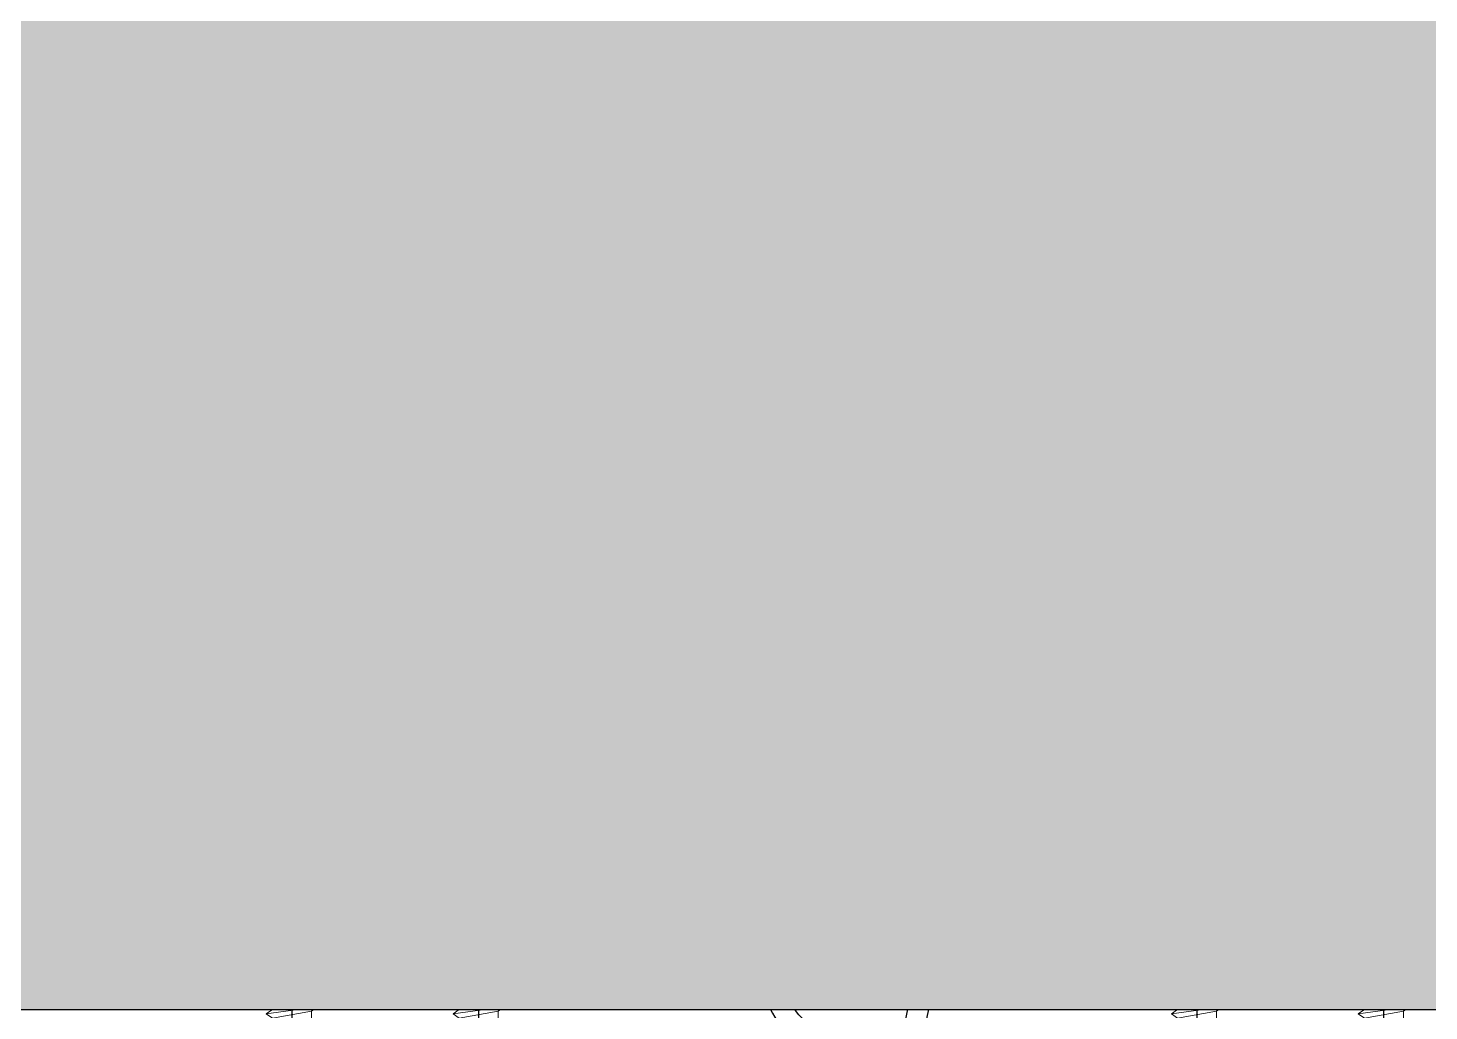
# Model space of a CAD drawing. Header units: millimetres. Extents: x -4391136 to -1798569, y -886572 to -291056.
# Drawn here: x -2454540.4 to -2454439.7, y -393533.3 to -393462.7 of the extents above; entities that cross this region are included whole.
import ezdxf

# ---------------------------------------------------------------- set-up
doc = ezdxf.new("R2010")
doc.units = ezdxf.units.MM
doc.set_wipeout_variables(frame=1)
doc.linetypes.add('CENTER', pattern=[50.800000000000004, 31.75, -6.35, 6.35, -6.35])
for name, color, linetype in [('000 - STRUCTURE_STEEL_ACCESORIES_MAIN_COLOR_2', 7, 'Continuous'), ('000 - STRUCTURE_STEEL_ACCESORIES_WIPEOUT_', 7, 'Continuous'), ('010 - ASPG_ACCESSORIES_HATCH_', 7, 'Continuous'), ('010 - ASPG_ACCESSORIES_MAIN_COLOR_1', 7, 'Continuous'), ('010 - ASPG_ACCESSORIES_SUB_COLOR_1', 7, 'Continuous'), ('010 - ASPG_ACCESSORIES_SUB_COLOR_2', 7, 'Continuous'), ('010 - ASPG_ACCESSORIES_SYMBOL_', 7, 'Continuous'), ('010 - ASPG_ACCESSORIES_WIPEOUT_', 7, 'Continuous'), ('010 - ASPG_EXTR_MAIN_COLOR_2', 7, 'Continuous'), ('010 - ASPG_FASTERN_MAIN_COLOR_1', 7, 'Continuous'), ('010 - ASPG_FLASHING_HATCH_', 7, 'Continuous'), ('010 - ASPG_FLASHING_MAIN_COLOR_4', 7, 'Continuous'), ('010 - ASPG_FLASHING_WIPEOUT_', 7, 'Continuous'), ('010 - ASPG_FRAMING_CUT_COLOR_4', 7, 'Continuous'), ('010 - ASPG_FRAMING_HATCH_', 7, 'Continuous'), ('010 - ASPG_FRAMING_MAIN_COLOR_2', 7, 'Continuous'), ('010 - ASPG_FRAMING_SUB_COLOR_2', 7, 'Continuous'), ('010 - ASPG_FRAMING_WIPEOUT_', 7, 'Continuous'), ('_PP-Dim', 7, 'Continuous'), ('BOLT & SCREW', 7, 'Continuous'), ('Center Line', 7, 'CENTER'), ('Xref-C-1-PP17-AR-2214-01-B$0$A-GLAZ-CURT', 7, 'Continuous')]:
    doc.layers.add(name, color=color, linetype=linetype)
doc.layers.add('010 - ASPG_FRAMING_DEF_SUB', color=7, linetype='Continuous', plot=False)
doc.layers.add('12-GRID', color=7, linetype='CENTER', lineweight=13)
doc.layers.add('SCREW', color=7, linetype='Continuous', lineweight=5)
pattern_1 = [(45, (68845973.91123614, -106253.6340706302), (-4.041115254481119, 4.041115254481119), []), (45, (68845976.60531414, -106253.6340706302), (-4.041115254481119, 4.041115254481119), [])]

# ---------------------------------------------------------------- blocks, each defined once
blk = doc.blocks.new('Xref-C-1-PP17-AR-2214-01-B$0$DPA_Curved type B - Curved Type B-V45-ENTRANCE 2 - LOWER ROOF FLOOR PLAN01-flat-1')
at = {"layer": 'Xref-C-1-PP17-AR-2214-01-B$0$A-GLAZ-CURT', "lineweight": 9}
h = blk.add_hatch(dxfattribs=at)
h.set_pattern_fill('ACET-2D-FP_28', angle=90, style=0, pattern_type=2)
h.set_pattern_definition([(49.99999999999999, (2729937.736, 503333.3970000008), (-459.0337474724126, 385.1750482020262), [76.2, -838.2]), (355, (2729937.736, 503333.3970000008), (65.28252745750682, 746.1827032957547), [60.96000000000002, -670.5600000000001]), (100.451, (2729998.464, 503328.0840000007), (-693.3830033246076, -127.8976821547151), [64.76000000000005, -712.3600000000005]), (46.18400000000002, (2729937.736, 503536.5970000007), (-648.57248621923, 622.3064181256742), [114.3, -1257.299999999999]), (96.63599999999998, (2730028.096000001, 503522.5830000007), (-1050.534318683824, -122.2199233656637), [97.14000000000117, -1068.540000000013]), (351.184, (2729937.736, 503536.5970000007), (172.1971373415032, 1110.274966525139), [91.44000000000007, -1005.840000000001]), (21.00000000000002, (2730039.336000001, 503485.7970000007), (-214.7433929342338, 559.4256646482162), [76.20000000000027, -838.2000000000031]), (326, (2730039.336000001, 503485.7970000007), (418.8539380654042, 620.9765000836201), [60.95999999999974, -670.559999999997]), (71.45100000000002, (2730089.874, 503451.7080000007), (-668.4524660190125, 224.2969172171013), [64.75999999999986, -712.3599999999984]), (37.50000000000001, (2729937.736, 503333.3970000008), (-158.7692420154775, 206.9121046213362), [33.528, -628.904, 33.528, -1320.292]), (37.50000000000001, (2729937.736, 503333.3970000008), (-158.7692420154775, 206.9121046213362), [-695.96, -647.192, 33.528, -639.572]), (7.499999999999995, (2729937.736, 503333.3970000008), (-47.30360574389218, 359.3065578758988), [33.52799999999999, -354.5839999999999, 33.52799999999999, -870.204]), (7.499999999999995, (2729937.736, 503333.3970000008), (-47.30360574389218, 359.3065578758988), [-421.64, -613.6639999999999, 33.52799999999999, -223.012]), (327.5, (2729711.168000001, 503333.3970000008), (146.1911639370438, 229.474161533996), [33.52800000000036, -220.4720000000024, -1844.04000000002]), (327.5, (2729711.168000001, 503333.3970000008), (146.1911639370438, 229.474161533996), [-254.0000000000028, 33.52800000000036, -758.9520000000082, -1051.560000000011]), (327.5, (2729711.168000001, 503333.3970000008), (146.1911639370438, 229.474161533996), [-1046.480000000011, 33.52800000000036, -1018.032000000011]), (317.5, (2729609.568, 503333.3970000008), (321.0978918266118, 350.4168590258025), [33.52799999999964, -296.6719999999968, 33.52799999999964, -1239.519999999987]), (317.5, (2729609.568, 503333.3970000008), (321.0978918266118, 350.4168590258025), [-363.7279999999961, -492.7599999999947, 33.52799999999964, -713.2319999999922])])
h.paths.add_polyline_path([(-3.259629011154175e-09, -671.488426612399), (-3.259629011154175e-09, -750.0000001529115), (149.9999999967404, -750.0000001529115), (149.9999999967404, -700.0000001529697), (189.999999997206, -700.0000001529697), (199.999999997206, -690.0000001530279), (173.1051923334599, -576.677522799524), (156.8743433556519, -461.3437719100621), (151.4483587355353, -345.0000000798609), (156.8743433412164, -228.6562282490777), (173.2759108911268, -112.603146939131), (199.9999999529682, -6.402842700481415e-10), (173.1051923055202, 113.3224773565307), (156.8743433435448, 228.6562282480299), (151.4483587383293, 345.0000000788714), (156.8743433584459, 461.3437719088979), (173.2759108911268, 577.3968530856073), (199.999999997206, 690.0000001520966), (189.999999997206, 700.0000001521548), (149.9999999967404, 700.0000001521548), (149.9999999967404, 750.0000001518638), (-3.259629011154175e-09, 750.0000001518638)])
blk = doc.blocks.new('W-1-PP17-ENT2_REV00_20260526-152612_EX_LOPF-1')
at = {"color": 7, "rotation": 270}
blk.add_blockref('Xref-C-1-PP17-AR-2214-01-B$0$DPA_Curved type B - Curved Type B-V45-ENTRANCE 2 - LOWER ROOF FLOOR PLAN01-flat-1', (-6684.450245452113, -10205.0088198926), dxfattribs=at)
blk = doc.blocks.new('*U3395')
at = {"layer": '12-GRID', "color": 7, "linetype": 'CENTER'}
for p, q in [((5.684341886080801e-14, -6.200000000000029), (5.684341886080801e-14, 2.200000000000029)), ((-4.199999999999973, -2), (4.200000000000085, -2))]:
    blk.add_line(p, q, dxfattribs=at)
at = {"layer": 'BOLT & SCREW', "color": 7}
for p, q in [((-0.2288719817826677, -1.446462371730204), (-0.4418749999998197, -0.2325000000002947)), ((0.2288719817822642, -1.446462371730562), (0.4418749999996946, -0.2324999999999764)), ((-0.553537628269381, -1.771128018217196), (-1.767499999999847, -1.558125000000442)), ((-0.4577439635652332, -1.771128018217196), (-0.8837500000000146, -1.558125000000442)), ((-0.2288719817826677, -1.542256036434869), (-0.4418749999998197, -1.116250000000048)), ((0.2288719817822642, -1.542256036434869), (0.4418749999996946, -1.116250000000048)), ((0.4577439635647103, -1.771128018217196), (0.8837499999994917, -1.558125000000442)), ((0.5535376282692559, -1.771128018217196), (1.767500000000001, -1.558125000000124)), ((-0.553537628269381, -2.228871981782805), (-1.767500000000483, -2.441875000000354)), ((-0.4577439635652332, -2.228871981782805), (-0.8837500000000146, -2.441875000000354)), ((-0.2288719817826677, -2.457743963565131), (-0.4418749999998197, -2.883750000000271)), ((-0.2288719817821107, -2.553537628269438), (-0.4418749999998197, -3.767500000000023)), ((0.4418749999996946, -2.883750000000271), (0.2288719817829008, -2.457743963565131)), ((0.2288719817829008, -2.553537628269438), (0.4418749999999732, -3.767500000000023)), ((0.4577439635647103, -2.228871981782805), (0.8837500000001283, -2.441874999999877)), ((0.5535376282692559, -2.228871981782805), (1.767500000000001, -2.441874999999877))]:
    blk.add_line(p, q, dxfattribs=at)
for points in [[(-1.767500000000006, -1.558125000000442), (-0.8837500000001342, -1.558125000000442, 0.4142135623730394), (-0.4418749999998197, -1.116250000000048), (-0.4418749999998197, -0.2325000000002947), (0.4418749999996946, -0.2324999999999764), (0.4418749999996946, -1.116250000000048, 0.4142135623731505), (0.8837500000000089, -1.558125000000442), (1.76750000000012, -1.558125000000124), (1.76750000000012, -2.441874999999877), (0.8837500000000089, -2.441874999999877, 0.414213562373095), (0.4418749999996946, -2.883750000000271), (0.4418749999999732, -3.767500000000023), (-0.4418749999998197, -3.767500000000023), (-0.4418749999998197, -2.883750000000271, 0.4142135623730397), (-0.8837500000001342, -2.441875000000354), (-1.767500000000483, -2.441875000000354)], [(0.2288719817829008, -2.457743963565131, -0.414213562373095), (0.4577439635645909, -2.228871981782805), (0.5535376282692559, -2.228871981782805), (0.5535376282692559, -1.771128018217196), (0.4577439635645909, -1.771128018217196, -0.4142135623730951), (0.228871981782105, -1.542256036434869), (0.228871981782105, -1.446462371730562), (-0.2288719817826677, -1.446462371730204), (-0.2288719817826677, -1.542256036434869, -0.4142135623730951), (-0.4577439635649944, -1.771128018217196), (-0.553537628269381, -1.771128018217196), (-0.553537628269381, -2.228871981782805), (-0.4577439635649944, -2.228871981782805, -0.4142135623730951), (-0.2288719817826677, -2.457743963565131), (-0.2288719817822698, -2.553537628269438), (0.2288719817829008, -2.553537628269438)]]:
    blk.add_lwpolyline(points, format="xyb", close=True, dxfattribs=at)
blk.add_circle((5.684341886080801e-14, -2), 3.5, dxfattribs=at)
blk = doc.blocks.new('000_ASPG_TYP_FILES_20260218-010703_FRAME_EXTR_')
at = {"layer": '010 - ASPG_FRAMING_HATCH_'}
h = blk.add_hatch(dxfattribs=at)
h.set_pattern_fill('ANSI32', scale=0.1, angle=180)
h.set_pattern_definition([(225, (0, 0), (0.6735192090801866, -0.6735192090801868), []), (225, (-0.4490130000000001, 5.498823332255506e-17), (0.6735192090801866, -0.6735192090801868), [])])
edge = h.paths.add_edge_path()
edge.add_line((1.999999996740371, 15.99999999965075), (1.999999996740371, 1.999999999941792))
edge.add_line((1.999999996740371, 1.999999999941792), (39.69999999750871, 1.999999999941792))
edge.add_arc((39.69999999730499, 1.700000000040752), 0.2999999999010399, -3.891028654834372e-08, 89.99999996109239, ccw=False)
edge.add_line((39.99999999720603, 1.699999999837019), (39.99999999720603, 0.2999999996973202))
edge.add_arc((39.69999999750872, 0.2999999996973131), 0.2999999996973131, -90.00000000000142, 1.4210854715202004e-12, ccw=False)
edge.add_line((39.69999999750871, 0), (0.2999999996973202, 0))
edge.add_arc((0.2999999996973273, 0.2999999996973273), 0.2999999996973273, 180.0000000000013, 269.99999999999864, ccw=False)
edge.add_line((0, 0.2999999996973202), (0, 17.69999999989523))
edge.add_arc((0.2999999999301508, 17.70000000012806), 0.2999999999301508, 90.00000004446741, 180.0000000444674, ccw=False)
edge.add_line((0.2999999996973202, 18.00000000005821), (22.5570233851904, 18.00000000005821))
edge.add_arc((22.5570233856712, 18.50000000026317), 0.5000000002049632, 269.9999999449049, 380.2095453190142)
edge.add_arc((26.1699999981368, 19.82999999686102), 3.349999998908497, 182.0637942974167, 200.2095453254992, ccw=False)
edge.add_arc((23.58168000320438, 19.73672835517209), 0.7599999998138507, 2.0637943418387863, 182.0637943418388, ccw=False)
edge.add_arc((26.16999999910358, 19.82999999939922), 1.830000000338361, 182.0637943388468, 447.9362056470717)
edge.add_arc((26.263271644013, 22.41831999551505), 0.7600000000549151, 87.93620564125177, 267.9362056412518, ccw=False)
edge.add_arc((26.16999999863267, 19.8300000075356), 3.349999992334041, 69.79045460402187, 87.9362056313708, ccw=False)
edge.add_arc((27.49999999788272, 23.44297661244421), 0.5000000006038865, 249.7904545688332, 359.9999999442181)
edge.add_line((27.9999999984866, 23.44297661195742), (27.9999999984866, 26.67999999993481))
edge.add_line((27.9999999984866, 26.67999999993481), (28.49999999674037, 27.17999999958556))
edge.add_line((28.49999999674037, 27.17999999958556), (27.9999999984866, 27.67999999970198))
edge.add_line((27.9999999984866, 27.67999999970198), (27.9999999984866, 38.61999999982072))
edge.add_line((27.9999999984866, 38.61999999982072), (28.49999999674037, 39.11999999993714))
edge.add_line((28.49999999674037, 39.11999999993714), (27.9999999984866, 39.62000000005355))
edge.add_line((27.9999999984866, 39.62000000005355), (27.9999999984866, 42.85702338756528))
edge.add_arc((27.49999999787862, 42.85702338707262), 0.5000000006079759, 5.645408219420843e-08, 110.2095454304945)
edge.add_arc((26.16999999884449, 46.46999999186602), 3.349999992147246, 272.0637943651193, 290.20954539329375, ccw=False)
edge.add_arc((26.263271644013, 43.88168000403675), 0.7600000000258301, 92.06379435882718, 272.0637943588272, ccw=False)
edge.add_arc((26.16999999910502, 46.47000000012492), 1.830000000339747, 272.0637943528818, 537.9362056611998)
edge.add_arc((23.58168000320438, 46.56327164435061), 0.7599999998138507, 177.9362056581612, 357.9362056581612, ccw=False)
edge.add_arc((26.16999999825318, 46.47000000263876), 3.349999999025627, 159.7904546748206, 177.9362057022633, ccw=False)
edge.add_arc((22.55702338551316, 47.7999999994954), 0.500000000434755, 339.790454661877, 450.0000000369852)
edge.add_line((22.5570233851904, 48.29999999993015), (0.2999999996973202, 48.29999999993015))
edge.add_arc((0.2999999996973095, 48.59999999962746), 0.2999999996973131, 179.9999999999987, 270.00000000000205, ccw=False)
edge.add_line((0, 48.59999999962747), (0, 59.99999999994179))
edge.add_arc((0.2999999996973202, 59.99999999994179), 0.2999999996973202, 90, 180, ccw=False)
edge.add_line((0.2999999996973202, 60.29999999963911), (4.999999997438863, 60.29999999963911))
edge.add_line((4.999999997438863, 60.29999999963911), (4.999999997438863, 64.99999999959255))
edge.add_arc((5.299999997369017, 64.99999999982538), 0.2999999999301544, 90.0000000444681, 180.0000000444674, ccw=False)
edge.add_line((5.299999997136183, 65.29999999975553), (29.99999999883585, 65.29999999975553))
edge.add_line((29.99999999883585, 65.29999999975553), (29.99999999883585, 63.59999999997672))
edge.add_arc((29.69999999890567, 63.59999999974391), 0.2999999999301721, -89.99999995552861, 4.4463320136856055e-08, ccw=False)
edge.add_line((29.69999999913853, 63.29999999981374), (7.299999997485429, 63.29999999981374))
edge.add_arc((7.29999999771826, 62.99999999988358), 0.2999999999301508, 90.00000004446738, 180.0000000444674)
edge.add_line((6.999999997788109, 62.99999999965075), (6.999999997788109, 58.29999999969732))
edge.add_line((6.999999997788109, 58.29999999969732), (2.300000000162981, 58.29999999969732))
edge.add_arc((2.299999998300336, 57.99999999813735), 0.3000000015599653, 89.99999964426098, 179.999999644261)
edge.add_line((1.999999996740371, 58), (1.999999996740371, 50.60000000003492))
edge.add_arc((2.299999998533172, 50.60000000166475), 0.3000000017928013, 180.000000311273, 270.0000003112706)
edge.add_line((2.300000000162981, 50.29999999987194), (29.69999999913853, 50.29999999987194))
edge.add_arc((29.6999999989348, 49.9999999999709), 0.299999999901047, -3.890897914970992e-08, 89.99999996109108, ccw=False)
edge.add_line((29.99999999883585, 49.99999999976717), (29.99999999883585, 26.67999999993481))
edge.add_line((29.99999999883585, 26.67999999993481), (29.99999999883585, 16.29999999981374))
edge.add_arc((29.6999999989057, 16.2999999995809), 0.2999999999301508, -89.99999995553259, 4.446741286301403e-08, ccw=False)
edge.add_line((29.69999999913853, 15.99999999965075), (1.999999996740371, 15.99999999965075))
at = {"layer": '010 - ASPG_FRAMING_CUT_COLOR_4', "color": 7}
blk.add_lwpolyline([(1.999999996740371, 15.99999999965075), (1.999999996740371, 1.999999999941792), (39.69999999750871, 1.999999999941792, -0.4142135623731089), (39.99999999720603, 1.699999999837019), (39.99999999720603, 0.2999999996973202, -0.4142135623731089), (39.69999999750871, 0), (0.2999999996973202, 0, -0.4142135623730811), (0, 0.2999999996973202), (0, 17.69999999989523, -0.4142135623730951), (0.2999999996973202, 18.00000000005821), (22.5570233851904, 18.00000000005821, 0.5217296884731124), (23.02624112786725, 18.67272727261297, -0.07934163687482358), (22.82217297761235, 19.70935906958766, -1), (24.34118702879641, 19.76409764075652, 2.296345716993233), (26.23590235819574, 21.65881296969019, -1), (26.29064092983026, 23.17782702133991, -0.0793416368716021), (27.32727272447664, 22.9737588702119, 0.5217296884801942), (27.9999999984866, 23.44297661195742), (27.9999999984866, 26.67999999993481), (28.49999999674037, 27.17999999958556), (27.9999999984866, 27.67999999970198), (27.9999999984866, 38.61999999982072), (28.49999999674037, 39.11999999993714), (27.9999999984866, 39.62000000005355), (27.9999999984866, 42.85702338756528, 0.5217296884727316), (27.32727272447664, 43.3262411293108, -0.07934163687522733), (26.29064092983026, 43.122172978241, -1), (26.23590235819574, 44.64118702983251, 2.296345716995783), (24.34118702879641, 46.53590235876618, -1), (22.82217297761235, 46.59064092993503, -0.07934163687201433), (23.02624112786725, 47.62727272690972, 0.5217296884786579), (22.5570233851904, 48.29999999993015), (0.2999999996973202, 48.29999999993015, -0.4142135623731158), (0, 48.59999999962747), (0, 59.99999999994179, -0.414213562373095), (0.2999999996973202, 60.29999999963911), (4.999999997438863, 60.29999999963911), (4.999999997438863, 64.99999999959255, -0.4142135623730879), (5.299999997136183, 65.29999999975553), (29.99999999883585, 65.29999999975553), (29.99999999883585, 63.59999999997672, -0.4142135623730533), (29.69999999913853, 63.29999999981374), (7.299999997485429, 63.29999999981374, 0.4142135623730949), (6.999999997788109, 62.99999999965075), (6.999999997788109, 58.29999999969732), (2.300000000162981, 58.29999999969732, 0.4142135623730948), (1.999999996740371, 58), (1.999999996740371, 50.60000000003492, 0.4142135623730845), (2.300000000162981, 50.29999999987194), (29.69999999913853, 50.29999999987194, -0.4142135623730951), (29.99999999883585, 49.99999999976717), (29.99999999883585, 26.67999999993481), (29.99999999883585, 16.29999999981374, -0.4142135623730951), (29.69999999913853, 15.99999999965075)], format="xyb", close=True, dxfattribs=at)
at = {"color": 7}
for p in [(26.16999999736436, 48.46999999973923), (26.16999999736436, 21.82999999966705)]:
    blk.add_blockref('*U3395', p, dxfattribs=at)
blk = doc.blocks.new('*U3397')
at = {"layer": '010 - ASPG_FRAMING_HATCH_', "transparency": 33554585}
h = blk.add_hatch(dxfattribs=at)
h.set_pattern_fill('ANSI32', scale=0.25)
h.set_pattern_definition([(45, (0, 0), (-1.683798022700467, 1.683798022700467), []), (45, (1.1225325, 0), (-1.683798022700467, 1.683798022700467), [])])
edge = h.paths.add_edge_path()
edge.add_line((2.000000000009768, -50.0000000001819), (2.000000000009536, -75.00000000027285))
edge.add_line((2.000000000009536, -75.00000000027285), (-1.376676550535194e-14, -75.00000000027285))
edge.add_line((-1.377727649045784e-14, -75.00000000027285), (2.183725214694612e-13, -49.00000000020555))
edge.add_arc((0.9999999999907824, -49.00000000021976), 0.999999999990564, 89.99999999918577, 179.9999999991858, ccw=False)
edge.add_line((1.000000000004993, -48.00000000022919), (62.99999999987471, -48.00000000022955))
edge.add_arc((62.99999999988892, -47.00000000023898), 0.999999999990564, 269.9999999991858, 359.9999999991858)
edge.add_line((63.99999999987948, -47.00000000025319), (63.99999999987995, 47.00000000025248))
edge.add_arc((62.99999999988939, 47.00000000023827), 0.999999999990564, 8.142219984623432e-10, 90.00000000081424)
edge.add_line((62.99999999987518, 48.00000000022884), (1.000000000005464, 48.00000000022919))
edge.add_arc((0.9999999999912551, 49.00000000021976), 0.999999999990564, 180.0000000008142, 270.0000000008142, ccw=False)
edge.add_line((6.91122180303467e-13, 49.00000000020555), (9.232719782633861e-13, 75.00000000027285))
edge.add_line((9.232719782633861e-13, 75.00000000027285), (2.000000000010473, 75.00000000027285))
edge.add_line((2.000000000010473, 75.00000000027285), (2.000000000010241, 50.0000000001819))
edge.add_line((2.000000000010241, 50.0000000001819), (140.9999999998781, 50.00000000018107))
edge.add_line((140.9999999998781, 50.00000000018107), (140.9999999998781, 41.00000000016652))
edge.add_arc((139.9999999998876, 41.00000000018073), 0.999999999990564, 269.9999999991858, 359.9999999991858, ccw=False)
edge.add_line((139.9999999998734, 40.00000000019017), (131.999999999892, 40.00000000019029))
edge.add_arc((131.9999999998778, 41.00000000018085), 0.999999999990564, 180.0000000008142, 270.0000000008142, ccw=False)
edge.add_line((130.9999999998872, 41.00000000016664), (130.9999999998872, 47.00000000025214))
edge.add_arc((129.9999999998967, 47.00000000023793), 0.999999999990564, 8.142219984623432e-10, 90.00000000081424)
edge.add_line((129.9999999998824, 48.00000000022849), (66.99999999989429, 48.00000000022884))
edge.add_arc((66.99999999988007, 47.00000000023827), 0.999999999990564, 89.99999999918577, 179.9999999991858)
edge.add_line((65.99999999988951, 47.00000000025248), (65.99999999988903, -47.00000000025319))
edge.add_arc((66.99999999987959, -47.00000000023898), 0.999999999990564, 180.0000000008142, 270.0000000008142)
edge.add_line((66.9999999998938, -48.00000000022955), (129.9999999998819, -48.0000000002299))
edge.add_arc((129.9999999998961, -47.00000000023933), 0.999999999990564, 269.9999999991858, 359.9999999991858)
edge.add_line((130.9999999998867, -47.00000000025354), (130.9999999998868, -41.00000000357866))
edge.add_arc((131.9999999998773, -41.00000000359287), 0.999999999990564, 89.99999999918577, 179.9999999991858, ccw=False)
edge.add_line((131.9999999998915, -40.0000000036023), (139.9999999998729, -40.00000000360242))
edge.add_arc((139.9999999998871, -41.00000000359299), 0.999999999990564, 8.14225131762214e-10, 90.00000000081423, ccw=False)
edge.add_line((140.9999999998777, -41.00000000357878), (140.9999999998776, -50.00000000632181))
edge.add_line((140.9999999998776, -50.00000000632181), (2.000000000009777, -50.0000000001819))
h.paths.add_polyline_path([(138.9999999998686, 48.00000000022837), (138.9999999998686, 42.00000000355348), (132.9999999998968, 42.0000000035536), (132.9999999998968, 48.00000000022849)], flags=16)
h.paths.add_polyline_path([(138.999999999868, -48.00000000023002), (138.9999999998681, -42.00000000355513), (132.9999999998963, -42.00000000355501), (132.9999999998962, -48.00000000023001)], flags=16)
at = {"layer": '010 - ASPG_FRAMING_HATCH_'}
h = blk.add_hatch(dxfattribs=at)
h.set_pattern_fill('ANSI37', scale=0.5954980955866349, angle=-90.00000000000001)
h.set_pattern_definition([(314.9999999999999, (1257419.492862033, -520021.6224064054), (1.336931354494228, 1.336931354494224), []), (44.99999999999984, (1257419.492862033, -520021.6224064054), (-1.336931354494223, 1.336931354494228), [])])
edge = h.paths.add_edge_path()
edge.add_ellipse((57.77220869647454, 55.00000000111321), major_axis=(-3.509070088518285e-14, -4.999999999272404), ratio=0.6444816938462435, start_angle=0, end_angle=180)
edge.add_line((57.77220869647455, 60.00000000018189), (61.99999999977764, 60.00000000018189))
edge.add_arc((61.99999999977037, 60.30000000023573), 0.3000000000538421, -89.99999999861039, -1.389609784768862e-09)
edge.add_line((62.29999999982421, 60.30000000022845), (62.29999999982421, 61.00000000018188))
edge.add_line((62.29999999982421, 61.00000000018188), (61.79999999982421, 61.50000000041472))
edge.add_line((61.79999999982421, 61.50000000041472), (62.29999999982421, 62.00000000018188))
edge.add_line((62.29999999982421, 62.00000000018188), (61.79999999982421, 62.50000000041472))
edge.add_line((61.79999999982421, 62.50000000041472), (62.29999999982421, 63.00000000018188))
edge.add_line((62.29999999982421, 63.00000000018188), (61.79999999982421, 63.50000000018188))
edge.add_line((61.79999999982421, 63.50000000018188), (62.29999999982421, 64.00000000018188))
edge.add_line((62.29999999982421, 64.00000000018188), (62.29999999982421, 65.00000000018188))
edge.add_line((62.29999999982421, 65.00000000018188), (63.29999999970779, 65.00000000018188))
edge.add_line((63.29999999970779, 65.00000000018188), (63.79999999970779, 65.50000000018188))
edge.add_line((63.79999999970779, 65.50000000018188), (64.2999999997078, 65.00000000018188))
edge.add_line((64.2999999997078, 65.00000000018188), (64.7999999997078, 65.50000000018188))
edge.add_line((64.7999999997078, 65.50000000018188), (65.2999999997078, 65.00000000018188))
edge.add_line((65.2999999997078, 65.00000000018188), (65.7999999997078, 65.50000000018188))
edge.add_line((65.7999999997078, 65.50000000018188), (66.29999999982421, 65.00000000018188))
edge.add_line((66.29999999982421, 65.00000000018188), (66.99999999977764, 65.00000000018188))
edge.add_arc((66.99999999974126, 65.30000000014842), 0.2999999999665306, -89.99999999305199, 1.528565674358258e-08)
edge.add_line((67.2999999997078, 65.30000000022845), (67.30017822586116, 60.00000000018188))
edge.add_arc((77.20009572393145, 55.00000000088038), 11.09091368921486, 153.2037265686182, 206.7962734313818)
edge.add_line((67.30017822586116, 50.00000000157887), (57.77220869647455, 50.00000000157887))
h = blk.add_hatch(dxfattribs=at)
h.set_pattern_fill('ANSI37', scale=0.5954980955866349, angle=-90.00000000000001)
h.set_pattern_definition([(314.9999999999999, (1257419.192862035, -520023.9224064054), (1.336931354494228, 1.336931354494224), []), (44.99999999999984, (1257419.192862035, -520023.9224064054), (-1.336931354494223, 1.336931354494228), [])])
edge = h.paths.add_edge_path()
edge.add_ellipse((11.52796953010241, 55.00000000111323), major_axis=(-3.510345640540481e-14, -4.999999999272404), ratio=0.6444816938462435, start_angle=180, end_angle=360, ccw=False)
edge.add_line((11.52796953010241, 60.00000000018191), (2.00000000074399, 60.00000000018191))
edge.add_arc((-7.899917497165894, 55.00000000111323), 11.09091368915029, -26.79627343179601, 26.796273430967574, ccw=False)
edge.add_line((2.000000000715794, 50.00000000157889), (11.52796953007421, 50.00000000157889))
h = blk.add_hatch(dxfattribs=at)
h.set_pattern_fill('HONEY', scale=0.238199238234654, angle=-90.00000000000001)
h.set_pattern_definition([(270, (1257419.442484036, -520043.9224064054), (0.6549599250656583, -1.134423872092541), [0.7562825813950264, -1.512565162790053]), (29.99999999999978, (1257419.442484036, -520043.9224064054), (0.6549599293588203, 1.134423869613882), [0.7562825813950259, -1.512565162790052]), (329.9999999999998, (1257419.442484036, -520043.9224064054), (1.309919854424478, -2.478657937293614e-09), [-1.512565162790051, 0.7562825813950254])])
edge = h.paths.add_edge_path()
edge.add_ellipse((11.7775915319535, 55.00000000111977), major_axis=(-3.509070088518285e-14, -4.999999999272404), ratio=0.6444816938462435, start_angle=0, end_angle=360, ccw=False)
h = blk.add_hatch(dxfattribs=at)
h.set_pattern_fill('HONEY', scale=0.238199238234654, angle=-90.00000000000001)
h.set_pattern_definition([(270, (1257419.243240032, -520041.6224064054), (0.6549599250656583, -1.134423872092541), [0.7562825813950264, -1.512565162790053]), (29.99999999999978, (1257419.243240032, -520041.6224064054), (0.6549599293588203, 1.134423869613882), [0.7562825813950259, -1.512565162790052]), (329.9999999999998, (1257419.243240032, -520041.6224064054), (1.309919854424478, -2.478657937293614e-09), [-1.512565162790051, 0.7562825813950254])])
edge = h.paths.add_edge_path()
edge.add_ellipse((57.52258669462346, 55.00000000111321), major_axis=(-3.509070088518285e-14, -4.999999999272404), ratio=0.6444816938462435, start_angle=0, end_angle=360)
at = {"layer": '010 - ASPG_FRAMING_CUT_COLOR_4', "color": 7}
blk.add_lwpolyline([(6.91122180303467e-13, 49.00000000020555), (9.232719782633861e-13, 75.00000000027285), (2.000000000010473, 75.00000000027285), (2.000000000010241, 50.0000000001819)], dxfattribs=at)
at = {"layer": '010 - ASPG_FRAMING_DEF_SUB', "color": 7, "transparency": 33554457}
for points in [[(54.30017822586116, 50.00000000157887), (67.30017822586116, 50.00000000157887), (67.30017822586116, 65.50000000018188), (54.30017822586116, 65.50000000018188)], [(2.000000000715794, 50.00000000157889), (15.00000000071579, 50.00000000158543), (15.00000000071579, 60.00000000039217), (2.000000000715794, 60.00000000038563)]]:
    blk.add_lwpolyline(points, close=True, dxfattribs=at)
at = {"layer": '010 - ASPG_FRAMING_SUB_COLOR_2', "color": 7}
for points in [[(57.52258669462346, 50.00000000157888), (67.30017822586116, 50.00000000157887, -0.2381992382621886), (67.30017822586116, 60.00000000018188), (67.2999999997078, 65.30000000022845, -0.4142135624157165), (66.99999999977764, 65.00000000018188), (66.29999999982421, 65.00000000018188), (65.7999999997078, 65.50000000018188), (65.2999999997078, 65.00000000018188), (64.7999999997078, 65.50000000018188), (64.2999999997078, 65.00000000018188), (63.79999999970779, 65.50000000018188), (63.29999999970779, 65.00000000018188), (62.29999999982421, 65.00000000018188), (62.29999999982421, 64.00000000018188), (61.79999999982421, 63.50000000018188), (62.29999999982421, 63.00000000018188), (61.79999999982421, 62.50000000041472), (62.29999999982421, 62.00000000018188), (61.79999999982421, 61.50000000041472), (62.29999999982421, 61.00000000018188), (62.29999999982421, 60.30000000022845, -0.414213562358888), (61.99999999977764, 60.00000000018188), (57.52258669462346, 60.00000000018189)], [(11.77759153183708, 50.00000000158543), (2.000000000715794, 50.00000000157889, 0.2381992382621886), (2.000000000715796, 60.00000000018191), (11.77759153183708, 60.00000000018844)]]:
    blk.add_lwpolyline(points, format="xyb", dxfattribs=at)
at = {"layer": '010 - ASPG_FRAMING_SUB_COLOR_2', "color": 7, "extrusion": (0, 0, -1)}
blk.add_ellipse((11.7775915319535, 55.00000000111977), major_axis=(-3.509070088518285e-14, -4.999999999272404), ratio=0.6444816938462435, dxfattribs=at)
at = {"layer": '010 - ASPG_FRAMING_SUB_COLOR_2', "color": 7}
blk.add_ellipse((57.52258669462346, 55.00000000111321), major_axis=(-3.509070088518285e-14, -4.999999999272404), ratio=0.6444816938462435, dxfattribs=at)
blk = doc.blocks.new('PZG35-9D5')
at = {"layer": 'Center Line', "color": 7}
blk.add_line((1.4210854715202e-14, 3.733653355866409), (1.4210854715202e-14, -10.53404386090006), dxfattribs=at)
at = {"layer": 'SCREW', "color": 7}
for p, q in [((-1.399999999999963, 2.842170943040401e-14), (-1.399999999999963, -1.090192378864657)), ((1.399999999999991, 0), (1.399999999999991, -0.5901923788647139)), ((-1.850000000000009, -1.399999999999977), (1.850000000000037, -0.8999999999999773)), ((-1.399999999999963, -1.090192378864685), (1.399999999999991, -0.5901923788646855)), ((1.850000000000037, -0.8999999999999773), (1.399999999999991, -0.5901923788646855)), ((1.850000000000037, -0.8999999999999773), (1.399999999999991, -1.209807621135297)), ((-1.850000000000009, -1.399999999999977), (-1.399999999999963, -1.090192378864685)), ((-1.850000000000009, -1.399999999999977), (-1.399999999999963, -1.709807621135297)), ((-1.399999999999963, -1.709807621135297), (1.399999999999991, -1.209807621135297)), ((-1.399999999999963, -1.709807621135269), (-1.399999999999963, -2.390192378864697)), ((-1.399999999999963, -2.390192378864697), (1.399999999999991, -1.890192378864697)), ((1.399999999999991, -1.209807621135269), (1.399999999999991, -1.890192378864725)), ((1.850000000000037, -2.199999999999989), (1.399999999999991, -1.890192378864697)), ((-1.850000000000009, -2.699999999999989), (1.850000000000037, -2.199999999999989)), ((-1.850000000000009, -2.699999999999989), (-1.399999999999963, -2.390192378864697)), ((-1.850000000000009, -2.699999999999989), (-1.399999999999963, -3.009807621135309)), ((-1.399999999999963, -3.009807621135309), (1.399999999999991, -2.509807621135309)), ((-1.399999999999963, -3.009807621135309), (-1.399999999999963, -3.690192378864708)), ((1.850000000000037, -2.199999999999989), (1.399999999999991, -2.509807621135309)), ((1.399999999999991, -2.50980762113528), (1.399999999999991, -3.190192378864708)), ((-1.850000000000009, -4), (-1.399999999999963, -3.690192378864708)), ((-1.850000000000009, -4), (-0.9911470940920566, -3.883938796498938)), ((-1.850000000000009, -4), (-1.399999999999963, -4.30980762113532)), ((-1.399999999999963, -3.690192378864708), (-0.8446989986695002, -3.591031485769975)), ((0.5619885887190463, -3.339837273736322), (1.399999999999991, -3.190192378864708)), ((0.7141825614195483, -3.653488843051434), (1.850000000000037, -3.5)), ((0.7141825614195483, -3.932275020881832), (1.399999999999991, -3.80980762113532)), ((1.850000000000037, -3.5), (1.399999999999991, -3.190192378864708)), ((1.850000000000037, -3.5), (1.399999999999991, -3.80980762113532)), ((1.399999999999991, -3.809807621135349), (1.399999999999991, -4.490192378864691)), ((-1.399999999999963, -4.30980762113532), (-1.184865735341859, -4.271390788160659)), ((-1.399999999999963, -4.309807621135349), (-1.399999999999963, -8.099999999999966)), ((0.7141825614195483, -4.612659778611231), (1.399999999999991, -4.49019237886472)), ((0.7141825614195483, -4.953488843051389), (1.850000000000037, -4.800000000000011)), ((1.850000000000037, -4.800000000000011), (1.399999999999991, -4.49019237886472)), ((1.850000000000037, -4.800000000000011), (1.399999999999991, -5.109807621135332)), ((0.7141825614195483, -5.232275020881843), (1.399999999999991, -5.109807621135332)), ((1.399999999999991, -5.109807621135332), (1.399999999999991, -8.099999999999966)), ((1.4210854715202e-14, -9.5), (-1.399999999999963, -8.099999999999966)), ((1.4210854715202e-14, -9.5), (1.399999999999991, -8.099999999999966))]:
    blk.add_line(p, q, dxfattribs=at)
blk.add_lwpolyline([(1.4210854715202e-14, -9.5), (0.7141825614195483, -5.232275020881843), (0.7141825614195483, -3.600899293750615, 0.4176573264866609), (0.4106596181599826, -3.300919979679151, 0.1081021898226624), (-0.8446989986694433, -3.591031485769975), (-1.399999999999991, -4.701675652739141)], format="xyb", dxfattribs=at)
blk = doc.blocks.new('*U3396')
at = {"layer": 'SCREW', "color": 7}
blk.add_lwpolyline([(3.026373332565058, 1.780836269555209, 0.09905967801670053), (0.7999999999999687, 2.546427498927414), (0.7999999999999687, 2.274284095813357), (-0.800000000000054, 2.274284095813357), (-0.800000000000054, 2.546427498927414, 0.09905967801670058), (-3.026373332565143, 1.780836269555209, 0.2665876613401604), (-3.500000000000043, 0.9556546004010897), (-3.500000000000043, 0.1999999999999886, 0.4142135623730938), (-3.300000000000054, 0), (3.299999999999997, 0, 0.4142135623731049), (3.499999999999986, 0.1999999999999886), (3.499999999999957, 0.9556546004010897, 0.2665876613401604)], format="xyb", close=True, dxfattribs=at)
blk.add_blockref('PZG35-9D5', (-1.4210854715202e-14, 0), dxfattribs=at)
blk = doc.blocks.new('*U3399')
at = {"color": 7}
blk.add_point((0, 0), dxfattribs=at)
at = {"layer": 'SCREW', "color": 7, "rotation": 180}
for p in [(-21.64901723782532, -2.499999999924694), (-8.237076249206439, -2.499999999924694)]:
    blk.add_blockref('*U3396', p, dxfattribs=at)
blk = doc.blocks.new('*U3050')
at = {"color": 7}
blk.add_wipeout([(1440.0000000029759, 4.0000000015470505), (60.00000000297587, 4.000000000000455), (60.00000000297587, 69.30000000000041), (1440.0000000029759, 69.300000001547)], dxfattribs=at).dxf.layer = '010 - ASPG_FRAMING_WIPEOUT_'
at = {"layer": '010 - ASPG_FRAMING_MAIN_COLOR_2', "color": 7}
blk.add_lwpolyline([(1410.00000000414, 69.30000000154668), (90.00000000181171, 69.3), (90.00000000181171, 6), (1410.00000000414, 6.000000001546685)], close=True, dxfattribs=at)
at = {"layer": '010 - ASPG_FRAMING_SUB_COLOR_2', "color": 7}
for points in [[(1440.000000002976, 4.000000001546685), (60.00000000297587, 4), (60.00000000297587, 69.3), (1440.000000002976, 69.30000000154668)], [(60.00000000297587, 2.000000000715772), (60.00000000297587, 4), (1440.000000002976, 4.000000001546685), (1440.000000002976, 2.000000002262457)]]:
    blk.add_lwpolyline(points, close=True, dxfattribs=at)
at = {"color": 7, "xscale": -1, "rotation": 180}
for p in [(91.77030946011655, 69.3), (156.7703094601166, 69.3)]:
    blk.add_blockref('*U3399', p, dxfattribs=at)
at = {"color": 7, "transparency": 33554559, "xscale": -1, "rotation": 270}
for p in [(0, 0), (1500, 1.546684558206834e-09)]:
    blk.add_blockref('*U3397', p, dxfattribs=at)
at = {"color": 7}
blk.add_blockref('000_ASPG_TYP_FILES_20260218-010703_FRAME_EXTR_', (60.00000000297587, 4), dxfattribs=at)
blk = doc.blocks.new('W-1-PP17-ENT2_REV00_20260528-225335_ASPG_UPPF')
at = {"color": 7, "xscale": -1, "zscale": -1, "rotation": 180}
blk.add_blockref('*U3050', (-8935, -10252.99999999953), dxfattribs=at)
blk.add_blockref('*U3050', (-7435, -10252.99999999953), dxfattribs=at)
blk = doc.blocks.new('*U3043')
at = {"layer": '010 - ASPG_EXTR_MAIN_COLOR_2', "color": 7}
for points in [[(41.35211022105068, 67.62217621324817, -0.04582868044492008), (22.7838222887367, 45.76076047366951, -0.5604921351226578), (22.28750535612926, 45.88571992132347, 0.3178599151680848), (19.21191141987219, 48.23749049525941, 0.9532878111822051), (19.08207267895341, 46.7159340956714, -2.423003988231831), (17.25806952221319, 44.8917371754651, 0.9523147976297285), (15.73634468205273, 44.76348824845627, 0.3008214087947553), (17.8898747372441, 41.75529025442665, -0.5604921351218277), (17.98351840674877, 41.2521240550559, -0.01942473842078824), (8.623925091698766, 33.4605261705583, -0.5525007933269362), (8.147498584818095, 33.63667257985799, 0.3444609008774969), (4.989498805254698, 36.29767865996109, 0.9520149233436535), (4.861577656120062, 34.77593409566907, -2.42318646531747), (3.037574998568743, 32.95193143776851, 0.9520149233867892), (1.515830433927476, 32.82401028892491, 0.2853998218446234), (3.493024077732116, 29.88851448276546, -0.5533776808031501), (3.562908510211855, 29.38496566255344, 0.03067395406819984), (-11.53698711935431, 15.0572996455594, 0.4171002255848137), (-10.88563127024099, 5.272964205185417, 0.9355530918984264)], [(-9.9033358450979, 6.406584819720592, -0.4344100119147308), (-10.19664548011497, 14.29476617486216, -0.01499848524836865), (-3.079435193911195, 21.45455419190694, -0.7383485292466446), (-0.08286065561696887, 19.76412730314769, 0.004917316774645771), (-3.1933000148274, 4.803864106419496, 0.2636109069979271)], [(-1.721774552483112, 4.512981288600713, -0.004854851929905817), (1.341383616439998, 19.2550770000089, 0.2339601468136614), (0.8154424866661429, 21.95487343822606, -0.2408104543272742), (0.7103134100325406, 24.90310810686788, -0.1041570884704408), (0.7846048693172634, 25.00194829818793), (2.993019639980048, 26.93374890863197, -0.2290212912668875), (5.700679264031351, 26.88725557026919, -0.3817208427142056), (10.27361959358677, 9.069098417588975, 0.9773819303748196), (11.62031129561365, 8.407760736416094, 0.3611050424324235), (7.408162182662636, 27.50327562558232, -0.4961260631527202), (7.442922529298812, 30.68812541745137, 0.003188108562510474), (9.055809630081058, 31.90200527419802, -0.00282652430436861), (10.56195585662499, 33.06505110464059, 0.07704788012868193), (43.74152756202966, 68.43644483829848, -0.2476739044870795)], [(46.29230913100764, 70.06714037148049), (30.75877492781729, 70.06714037148049, 0.4336592857269459), (30.45942675694823, 69.74737493513385), (30.84137786505744, 63.96271307504503, 0.0820690263538202), (30.86365129332989, 63.86745857034111, 0.7206537881255028), (32.32908650487661, 63.97254170040833, 0.07922428198988747), (32.33778353128582, 64.06661670526955), (32.06877322634682, 68.14078645635163, -0.4336592857264138), (32.46790412114933, 68.56714037142228), (40.86119298776612, 68.56714037148049, -0.6073848710044985)]]:
    blk.add_lwpolyline(points, format="xyb", dxfattribs=at)
at = {"color": 7, "rotation": 179.999999999989}
for p in [(19.08686374500394, 42.88714037142927), (4.866368722636253, 30.94714037142694)]:
    blk.add_blockref('*U3395', p, dxfattribs=at)
blk = doc.blocks.new('*U1976')
at = {"layer": '010 - ASPG_ACCESSORIES_SUB_COLOR_2', "color": 7}
for p, q in [((-2.084999999999127, -1.547816335794778), (-2.084999999999127, 0)), ((2.084999999999013, -1.047816335789321), (2.084999999999127, 0)), ((-2.729999999999563, -1.899999999995998), (2.729999999999563, -1.399999999995998)), ((-2.729999999999563, -1.899999999995998), (-2.084999999999127, -1.547816335789321)), ((-2.729999999999563, -1.899999999995998), (-2.084999999999127, -2.252183664200857)), ((-2.084999999999127, -1.547816335789321), (2.084999999999127, -1.047816335789321)), ((-2.084999999999127, -2.252183664200857), (2.084999999999127, -1.752183664200857)), ((2.729999999999563, -1.399999999995998), (2.084999999999127, -1.047816335789321)), ((2.729999999999563, -1.399999999995998), (2.084999999999127, -1.752183664200857)), ((2.084999999999013, -2.847816335790412), (2.0849999999989, -1.752183664201084)), ((-2.084999999999013, -3.347816335790412), (-2.084999999999127, -2.252183664206314)), ((-2.084999999999127, -3.347816335790412), (2.084999999999127, -2.847816335790412)), ((2.729999999999563, -3.19999999999709), (2.084999999999127, -2.847816335790412)), ((-2.729999999999563, -3.69999999999709), (2.729999999999563, -3.19999999999709)), ((-2.729999999999563, -3.69999999999709), (-2.084999999999127, -3.347816335790412)), ((-2.729999999999563, -3.69999999999709), (-2.084999999999127, -4.052183664201948)), ((-2.084999999999127, -4.052183664201948), (2.084999999999127, -3.552183664201948)), ((2.729999999999563, -3.19999999999709), (2.084999999999127, -3.552183664201948)), ((2.084999999999241, -4.647816335791504), (2.084999999999241, -3.552183664201948)), ((-2.729999999999563, -5.499999999998181), (2.729999999999563, -4.999999999998181)), ((-2.729999999999563, -5.499999999998181), (2.729999999999563, -4.999999999998181)), ((-2.0849999999989, -5.147816335791504), (-2.084999999999013, -4.052183664201948)), ((-2.084999999999127, -5.147816335791504), (2.084999999999127, -4.647816335791504)), ((-2.084999999999127, -5.147816335791504), (2.084999999999127, -4.647816335791504)), ((2.729999999999563, -4.999999999998181), (2.084999999999127, -4.647816335791504)), ((2.729999999999563, -4.999999999998181), (2.084999999999127, -4.647816335791504)), ((2.729999999999563, -4.999999999998181), (2.084999999999127, -5.352183664203039)), ((2.729999999999563, -4.999999999998181), (2.084999999999127, -5.352183664203039)), ((-2.729999999999563, -5.499999999998181), (-2.084999999999127, -5.147816335791504)), ((-2.729999999999563, -5.499999999998181), (-2.084999999999127, -5.147816335791504)), ((-2.729999999999563, -5.499999999998181), (-2.084999999999127, -5.852183664203039)), ((-2.729999999999563, -5.499999999998181), (-2.084999999999127, -5.852183664203039)), ((-2.084999999999127, -5.852183664203039), (2.084999999999127, -5.352183664203039)), ((-2.084999999999127, -5.852183664203039), (2.084999999999127, -5.352183664203039)), ((-2.084999999999127, -6.947816335792595), (-2.0849999999989, -5.852183664203039)), ((-2.084999999999127, -6.947816335792595), (-2.084999999999127, -5.852183664203039)), ((2.084999999999127, -6.447816335792595), (2.084999999999127, -5.352183664203039)), ((2.084999999999127, -6.447816335792595), (2.084999999999241, -5.352183664203039)), ((-2.729999999999563, -7.299999999999272), (2.729999999999563, -6.799999999999272)), ((-2.729999999999563, -7.299999999999272), (-2.084999999999127, -6.947816335792595)), ((-2.084999999999127, -6.947816335792595), (2.084999999999127, -6.447816335792595)), ((2.729999999999563, -6.799999999999272), (2.084999999999127, -6.447816335792595)), ((2.729999999999563, -6.799999999999272), (2.084999999999127, -7.152183664204131)), ((-2.729999999999563, -7.299999999999272), (-2.084999999999127, -7.652183664204131)), ((-2.084999999999127, -7.652183664204131), (2.084999999999127, -7.152183664204131)), ((-2.084999999999127, -8.747816335793686), (-2.084999999999127, -7.652183664204131)), ((2.084999999999127, -8.247816335793686), (2.084999999999127, -7.152183664204131)), ((-2.729999999999563, -9.099999999998545), (-2.084999999999127, -8.747816335793686)), ((-2.729999999999563, -9.099999999998545), (-1.568355612604137, -8.982641209644498)), ((-2.084999999999127, -8.747816335793686), (-1.064489079482883, -8.605286877620529)), ((0.4333070988686814, -8.43729858455481), (2.084999999999127, -8.247816335793686)), ((0.7141825614198751, -8.775605983184505), (2.729999999999563, -8.599999999998545)), ((0.7141825614198751, -9.102437496409038), (2.084999999999127, -8.952183664205222)), ((2.729999999999563, -8.599999999998545), (2.084999999999127, -8.247816335793686)), ((2.729999999999563, -8.599999999998545), (2.084999999999127, -8.952183664205222)), ((2.084999999999127, -10.04781633579296), (2.084999999999127, -8.952183664205222)), ((-2.729999999999563, -9.099999999998545), (-2.084999999999127, -9.452183664205222)), ((-2.084999999999127, -9.452183664205222), (-1.629698446698967, -9.388594061787444)), ((-2.084999999999127, -10.54781633579296), (-2.084999999999127, -9.452183664205222)), ((0.7141825614198751, -10.20507654483481), (2.084999999999127, -10.04781633579296)), ((2.729999999999563, -10.39999999999964), (2.084999999999127, -10.04781633579296)), ((-2.729999999999563, -10.89999999999964), (-2.084999999999127, -10.54781633579296)), ((-2.729999999999563, -10.89999999999964), (-1.844567201240352, -10.81054635710279)), ((-2.729999999999563, -10.89999999999964), (-2.084999999999127, -11.25218366420449)), ((-2.084999999999127, -10.54781633579296), (-1.798826981090315, -10.50784803706301)), ((0.7141825614198751, -10.57560598318378), (2.729999999999563, -10.39999999999964)), ((0.7141825614198751, -10.90243749640831), (2.084999999999127, -10.75218366420449)), ((2.729999999999563, -10.39999999999964), (2.084999999999127, -10.75218366420449)), ((2.084999999999127, -10.75218366420449), (2.084999999999127, -15.59999999999854)), ((-2.084999999999127, -11.25218366420449), (-1.907557413303948, -11.22740118002912)), ((-2.084999999999127, -12.40167565273805), (-2.084999999999127, -11.25218366420449)), ((-2.084999999999127, -12.40167565273805), (-2.084999999999127, -15.59999999999854)), ((0, -17.19999999999891), (-2.084999999999127, -15.59999999999854)), ((0, -17.19999999999891), (2.084999999999127, -15.59999999999854))]:
    blk.add_line(p, q, dxfattribs=at)
blk.add_lwpolyline([(0, -17.19999999999891), (0.7141825614198751, -11.45704931750151), (0.7141825614198751, -8.736688384093213, 0.4176573264866609), (0.4106596181591158, -8.436709070021607, 0.07099332720072511), (-1.529698998669119, -8.726820576112004), (-2.084999999999127, -12.40167565273805)], format="xyb", dxfattribs=at)
at = {"layer": '010 - ASPG_ACCESSORIES_SYMBOL_', "color": 7, "linetype": 'CENTER'}
blk.add_line((0, 6.142561988594025), (0, -18.19999999999891), dxfattribs=at)
at = {"layer": '010 - ASPG_FASTERN_MAIN_COLOR_1', "color": 7}
for p, q in [((-4.170000000000073, 5.049999999999272), (-4.170000000000073, 1.200000000000728)), ((3.127500000000509, 5.450000000000728), (-3.127500000000509, 5.450000000000728)), ((-2.084999999999127, 5.049999999999272), (-2.084999999999127, 1.200000000000728)), ((2.084999999999127, 5.049999999999272), (2.084999999999127, 1.200000000000728)), ((4.170000000000073, 5.049999999999272), (4.170000000000073, 1.200000000000728)), ((-5.200000000000728, 0.8500000000003638), (-4.170000000000073, 1.200000000000728)), ((4.170000000000073, 1.200000000000728), (-4.170000000000073, 1.200000000000728)), ((-2.57630675031578, 0.8500000000003638), (-2.084999999999127, 1.200000000000728)), ((2.44630675031658, 0.8500000000003638), (2.084999999999127, 1.200000000000728)), ((5.200000000000728, 0.8500000000003638), (4.170000000000073, 1.200000000000728)), ((-5.5, 0.5499999999992724), (-5.5, 0)), ((5.5, 0), (-5.5, 0)), ((5.200000000000728, 0.8500000000003638), (-5.200000000000728, 0.8500000000003638)), ((5.5, 0.5499999999992724), (5.5, 0))]:
    blk.add_line(p, q, dxfattribs=at)
for centre, radius, start, end in [((-3.127500000000509, 3.891492187500262), 1.55850781249987, 48.01707852331997, 131.98292147668), ((0, -0.1840312499989523), 5.634031249999114, 68.2799117114248, 111.7200882885752), ((3.127500000000509, 3.891492187500262), 1.558507812499965, 48.01707852331997, 131.98292147668), ((-5.200000000000728, 0.5499999999992724), 0.3, 90, 180), ((5.200000000000728, 0.5499999999992724), 0.3, 0, 90)]:
    blk.add_arc(centre, radius, start, end, dxfattribs=at)
blk = doc.blocks.new('010 - ASPG_ACCESSORIES_BRACKET_FOR_FRAME_TYPE-1_CUT-VIEW')
at = {"color": 7}
blk.add_wipeout([(4.656612873077393e-10, 25.00000000008731), (4.656612873077393e-10, 1.8189894035458565e-12), (40, 1.8189894035458565e-12), (40, 3.000000000153044), (3.0000000003213074, 3.000000000153044), (3.0000000003213074, 25.00000000008731)], dxfattribs=at).dxf.layer = '010 - ASPG_ACCESSORIES_WIPEOUT_'
at = {"layer": '010 - ASPG_ACCESSORIES_HATCH_'}
h = blk.add_hatch(dxfattribs=at)
h.set_pattern_fill('ANSI32', scale=0.03)
h.set_pattern_definition(pattern_1)
h.paths.add_polyline_path([(1.452183664310724, 16.08500000019558), (1.100000000093132, 16.73000000005413), (0.7478163363412023, 16.08500000019558), (4.656612873077393e-10, 16.08500000019558), (4.656612873077393e-10, 25.00000000008731), (3.000000000465661, 25.00000000008731), (2.9848025678657, 16.08500000019558)])
h = blk.add_hatch(dxfattribs=at)
h.set_pattern_fill('ANSI32', scale=0.03)
h.set_pattern_definition(pattern_1)
h.paths.add_polyline_path([(4.656612873077393e-10, 0), (4.656612873077393e-10, 11.78062006374239), (0.1825785292312503, 11.91500000003725), (1.247816335875541, 11.91500000003725), (1.600000000558794, 11.27000000019325), (1.952183664776385, 11.91500000003725), (3.000000000465661, 11.9150000000518), (3.000000000465661, 3.000000000160071), (19.70000000018626, 3.000000000043656), (19.70000000018626, 1.164153218269348e-10)])
h = blk.add_hatch(dxfattribs=at)
h.set_pattern_fill('ANSI32', scale=0.03)
h.set_pattern_definition(pattern_1)
h.paths.add_polyline_path([(28.70000000018626, 1.164153218269348e-10), (28.70000000018626, 3.000000000043656), (40, 3.000000000160071), (40, 0)])
at = {"layer": '010 - ASPG_ACCESSORIES_MAIN_COLOR_1', "color": 7}
blk.add_lwpolyline([(4.656612873077393e-10, 25.00000000008731), (4.656612873077393e-10, 0), (40, 0), (40, 3.000000000160071), (3.000000000465661, 3.000000000160071), (3.000000000465661, 25.00000000008731)], close=True, dxfattribs=at)
at = {"layer": '010 - ASPG_ACCESSORIES_SUB_COLOR_1', "color": 7}
for points in [[(1.452183664310724, 16.08500000019558), (1.100000000093132, 16.73000000005413), (0.7478163363412023, 16.08500000019558), (4.656612873077393e-10, 16.08500000019558), (4.656612873077393e-10, 25.00000000008731), (3.000000000465661, 25.00000000008731), (2.9848025678657, 16.08500000019558)], [(4.656612873077393e-10, 0), (4.656612873077393e-10, 11.78062006374239), (0.1825785292312503, 11.91500000003725), (1.247816335875541, 11.91500000003725), (1.600000000558794, 11.27000000019325), (1.952183664776385, 11.91500000003725), (3.000000000465661, 11.9150000000518), (3.000000000465661, 3.000000000160071), (19.70000000018626, 3.000000000043656), (19.70000000018626, 1.164153218269348e-10)], [(28.70000000018626, 1.164153218269348e-10), (28.70000000018626, 3.000000000043656), (40, 3.000000000160071), (40, 0)]]:
    blk.add_lwpolyline(points, close=True, dxfattribs=at)
blk = doc.blocks.new('*U3072')
at = {"color": 7, "xscale": -1, "rotation": 270}
blk.add_blockref('*U1976', (3.000000000000005, 10.99999999986903), dxfattribs=at)
at = {"color": 7}
blk.add_wipeout([(44.99999999913143, 75.00000000000001), (44.99999999913144, 29.99999999956346), (3.552713678800501e-15, 29.99999999956345), (3.552713678800501e-15, 25.000000000000004), (49.99999999912689, 25.000000000000014), (49.999999999126885, 75.00000000000001)], dxfattribs=at).dxf.layer = '000 - STRUCTURE_STEEL_ACCESORIES_WIPEOUT_'
at = {"layer": '010 - ASPG_ACCESSORIES_HATCH_'}
h = blk.add_hatch(dxfattribs=at)
h.set_pattern_fill('ANSI32', scale=0.03, angle=-90.00000000000001)
h.set_pattern_definition([(315, (-106132.4892735402, -14494238.67851865), (1.01027881362028, 1.01027881362028), []), (315, (-106132.4892735402, -14494239.35203815), (1.01027881362028, 1.01027881362028), [])])
h.paths.add_polyline_path([(44.99999999912689, 75), (44.99999999912689, 30), (5.329070518200751e-15, 30), (5.329070518200751e-15, 25), (49.99999999912689, 25), (49.99999999912689, 75)])
at = {"layer": '000 - STRUCTURE_STEEL_ACCESORIES_MAIN_COLOR_2', "color": 7}
blk.add_lwpolyline([(44.99999999912689, 75), (44.99999999912689, 30), (5.329070518200751e-15, 30), (5.329070518200751e-15, 25), (49.99999999912689, 25), (49.99999999912689, 75)], close=True, dxfattribs=at)
at = {"color": 7, "xscale": -1, "rotation": 180}
blk.add_blockref('010 - ASPG_ACCESSORIES_BRACKET_FOR_FRAME_TYPE-1_CUT-VIEW', (-4.656559582372211e-10, 25), dxfattribs=at)
blk = doc.blocks.new('*U3060')
at = {"color": 7}
blk.add_wipeout([(0, 69.29999999994834), (2999.9999999998217, 69.29999999994834), (3000.0000000000546, -51.99999999999727), (0, -51.99999999999727)], dxfattribs=at).dxf.layer = '010 - ASPG_FLASHING_WIPEOUT_'
at = {"layer": '010 - ASPG_FLASHING_HATCH_'}
h = blk.add_hatch(dxfattribs=at)
h.set_pattern_fill('DOTS', scale=0.1)
h.set_pattern_definition([(0, (0, 0), (3.96875, 7.9375), [0, -7.9375])])
h.paths.add_polyline_path([(-2.8421709430404e-14, 69.29999999999998), (3000, 69.29999999999998), (3000.000000000233, -52.00000000000001), (3.155443620884047e-30, -52.00000000000001)])
at = {"layer": '010 - ASPG_FLASHING_MAIN_COLOR_4', "color": 7}
blk.add_lwpolyline([(-2.8421709430404e-14, 69.29999999999998), (3000, 69.29999999999998), (3000.000000000233, -52.00000000000001), (3.155443620884047e-30, -52.00000000000001)], close=True, dxfattribs=at)

msp = doc.modelspace()

# ---------------------------------------------------------------- block references
at = {"color": 7}
msp.add_blockref('W-1-PP17-ENT2_REV00_20260528-225335_ASPG_UPPF', (-2447156.514610203, -383210.8748381315), dxfattribs=at)

# ---------------------------------------------------------------- next in the draw order: block references
msp.add_blockref('*U3043', (-2454474.511262887, -393540.541800276), dxfattribs=at)

# ---------------------------------------------------------------- next in the draw order: block references
at = {"layer": '_PP-Dim', "color": 7}
msp.add_blockref('W-1-PP17-ENT2_REV00_20260526-152612_EX_LOPF-1', (-2447156.514610203, -383210.8748381315), dxfattribs=at)

# ---------------------------------------------------------------- next in the draw order: block references
at = {"color": 7, "yscale": -1, "rotation": 90}
msp.add_blockref('*U3072', (-2454516.514610203, -393465.8748381326), dxfattribs=at)

# ---------------------------------------------------------------- next in the draw order: block references
at = {"color": 7, "xscale": -1, "rotation": 180}
msp.add_blockref('*U3060', (-2456091.514610203, -393463.8748381311), dxfattribs=at)

doc.saveas('drawing.dxf')
